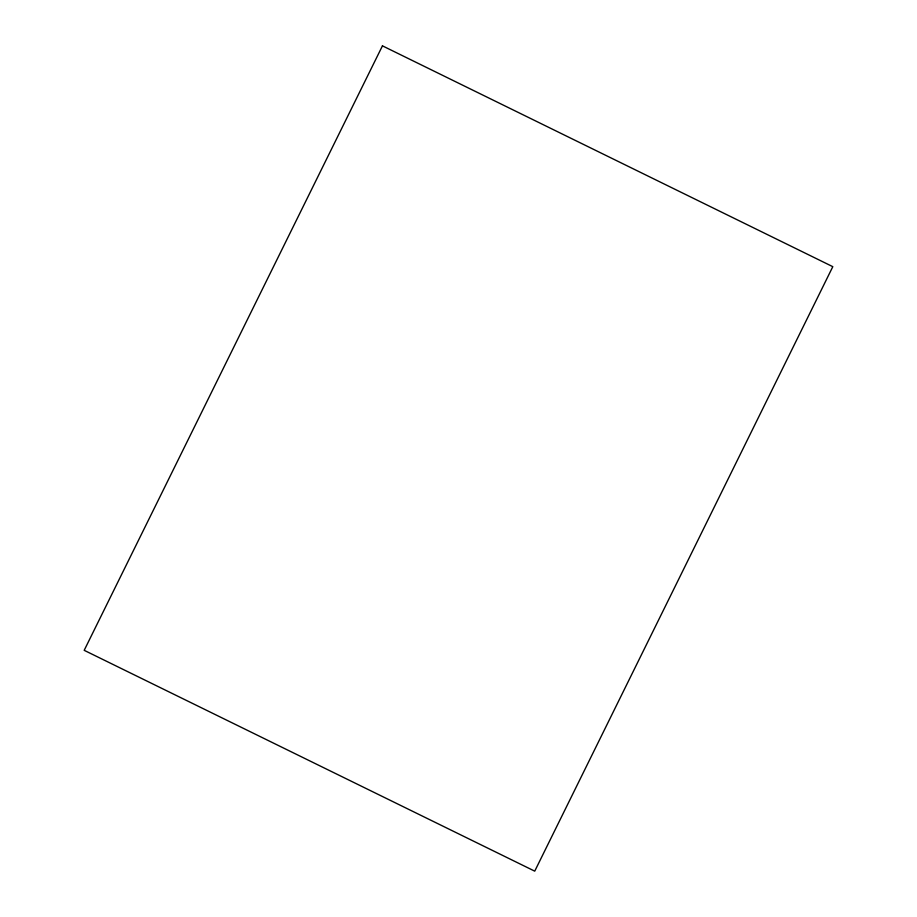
<?xml version="1.0" encoding="UTF-8"?>
<svg xmlns="http://www.w3.org/2000/svg" width="917" height="917" viewBox="0 0 917 917"><rect width="100%" height="100%" fill="white"/><g stroke="black" fill="none" stroke-linecap="round" stroke-linejoin="round"><path stroke-width="1.38" d="M382.446 45.85L84.192 650.325L534.737 871.15L832.808 266.675L382.446 45.85"/></g></svg>
